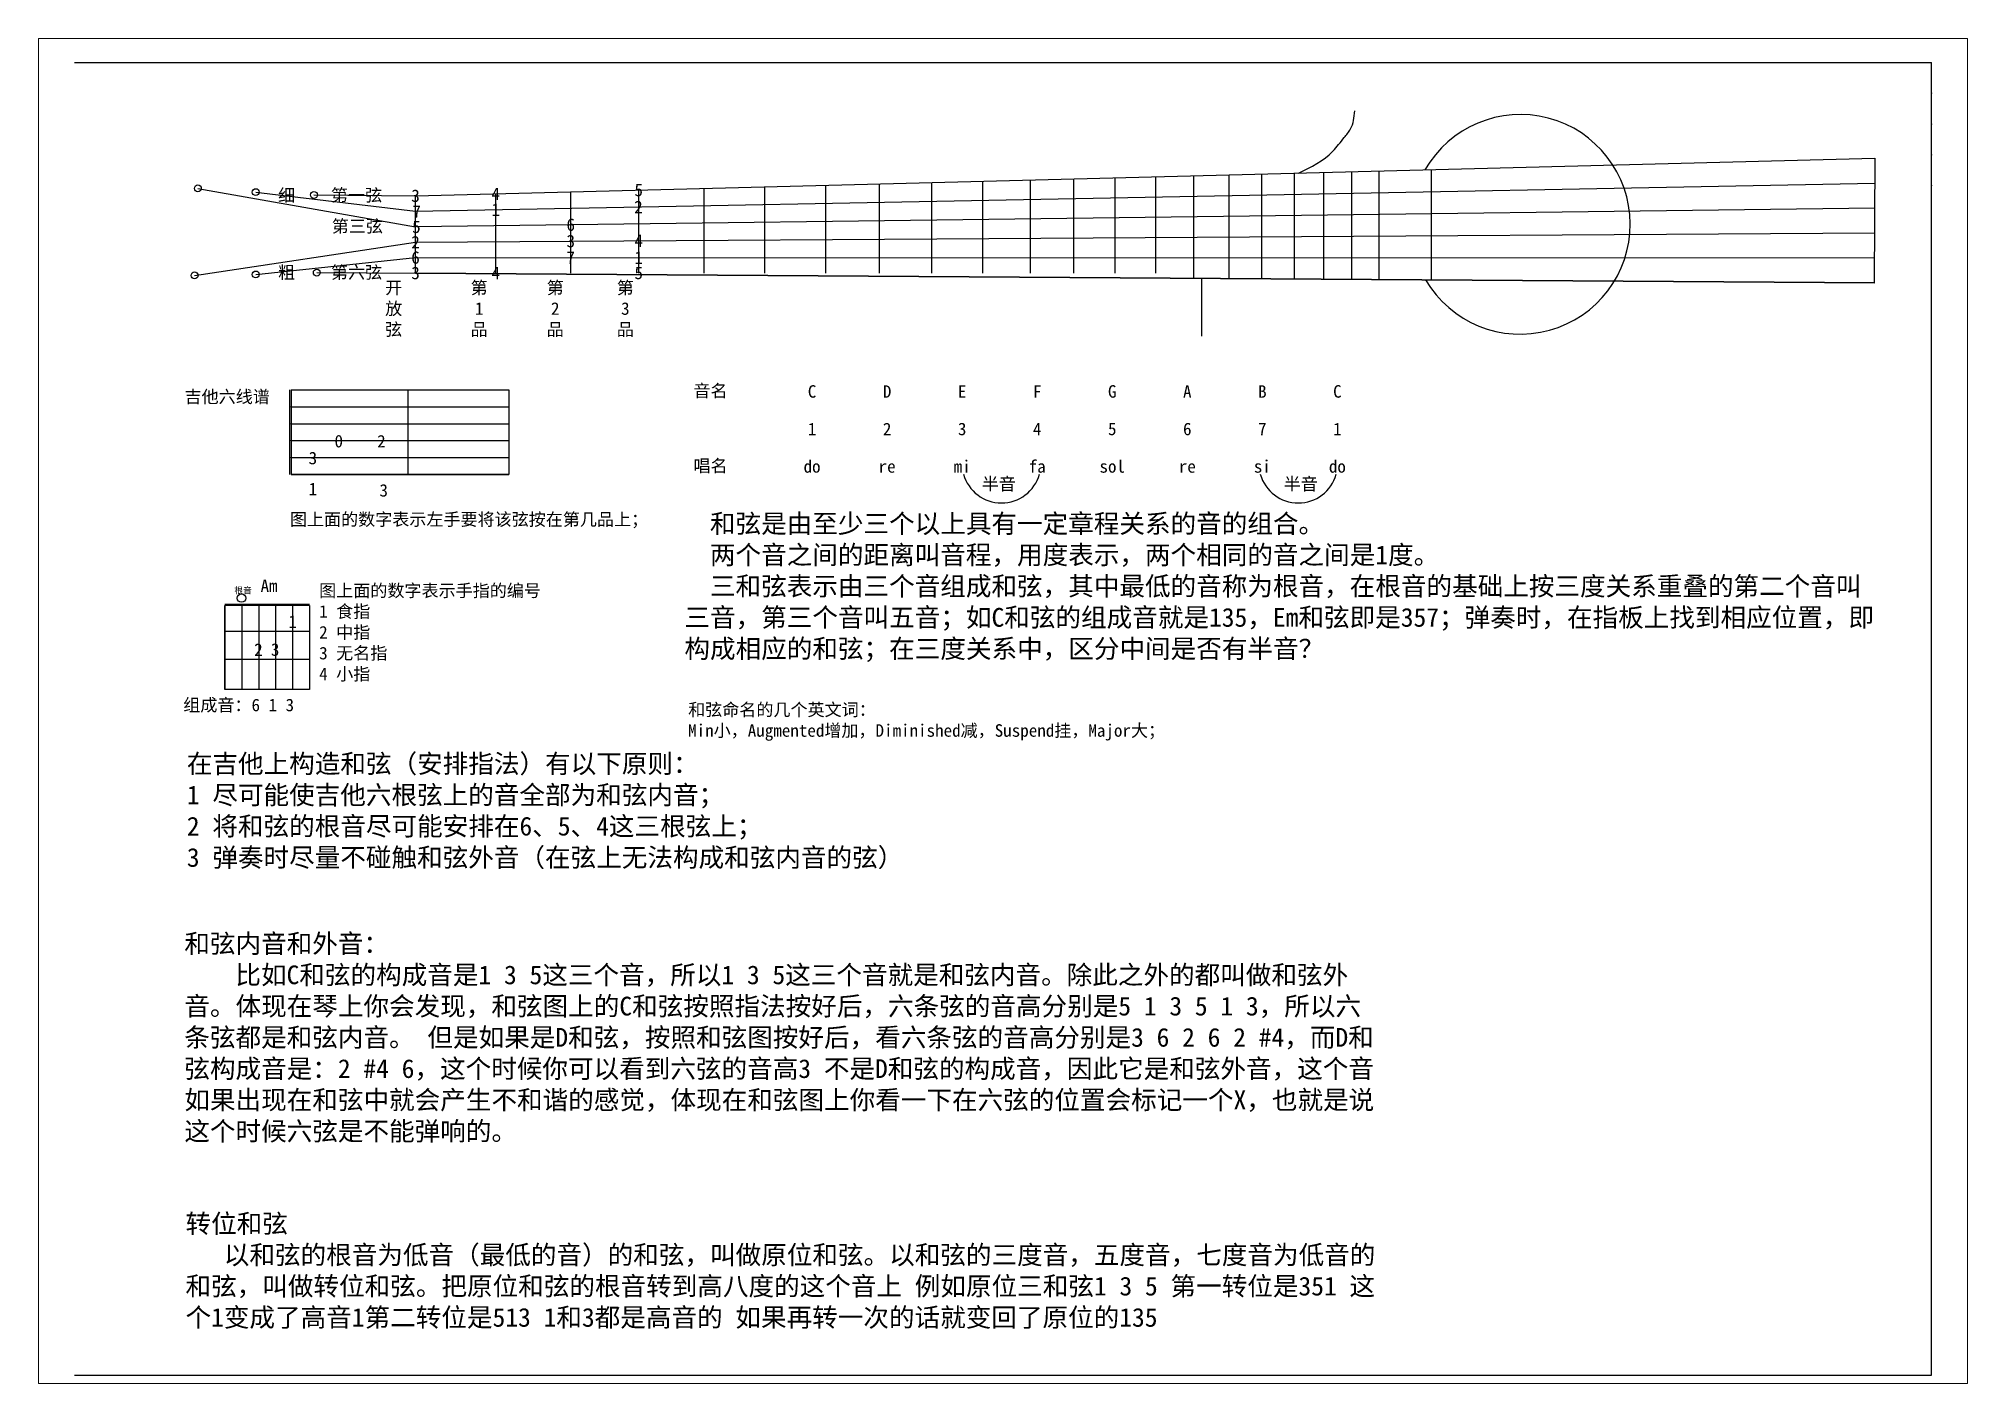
# Paper-space layout '布局1' of a CAD drawing. Header units: millimetres. Extents: x 0 to 286, y 1 to 201.
# The model-space entities are those that its viewports show. They can reach past a viewport. Long polylines and large blocks are cut down to what shows.
import ezdxf

# ---------------------------------------------------------------- set-up
doc = ezdxf.new("R2010")
doc.units = ezdxf.units.MM
doc.styles.add('a18', font='', dxfattribs={"height": 16})
doc.styles.get('a18').set_extended_font_data('SimSun')

msp = doc.modelspace()

# ---------------------------------------------------------------- linework, layer by layer
for p, q in [((617.67, 469.98), (914.67, 469.98)), ((914.67, 259.98), (914.67, 469.98)), ((914.67, 445.39), (914.67, 469.98)), ((672.23, 448.66), (905.59, 454.67)), ((905.59, 454.67), (905.46, 434.76)), ((672.23, 446.19), (905.59, 450.69)), ((737.83, 436.31), (737.83, 450.35)), ((746.44, 436.31), (746.44, 450.57)), ((754.77, 436.31), (754.77, 450.79)), ((762.95, 436.31), (762.95, 451)), ((770.57, 436.31), (770.57, 451.19)), ((777.49, 436.31), (777.49, 451.37)), ((784.12, 436.31), (784.12, 451.54)), ((790.61, 436.31), (790.61, 451.71)), ((796.71, 435.48), (796.71, 451.87)), ((802.35, 435.44), (802.35, 452.01)), ((807.57, 435.41), (807.57, 452.15)), ((812.8, 435.37), (812.8, 452.28)), ((817.45, 435.34), (817.45, 452.4)), ((821.97, 435.31), (821.97, 452.52)), ((826.34, 435.28), (826.34, 452.63)), ((834.67, 435.18), (834.67, 452.84)), ((637.42, 449.86), (672.23, 443.72)), ((646.67, 449.25), (672.23, 446.19)), ((655.99, 448.8), (672.23, 448.66)), ((672.23, 436.31), (672.23, 448.66)), ((685.06, 436.31), (685.06, 448.99)), ((697.05, 436.31), (697.05, 449.3)), ((707.92, 436.31), (707.92, 449.58)), ((718.36, 436.31), (718.36, 449.85)), ((728.1, 436.31), (728.1, 450.1)), ((905.59, 446.71), (672.23, 443.72)), ((636.89, 435.93), (672.23, 441.25)), ((672.23, 441.25), (905.59, 442.72)), ((646.67, 436.08), (672.23, 438.78)), ((672.23, 438.78), (905.59, 438.74)), ((656.44, 436.38), (672.23, 436.31)), ((652.34, 417.62), (687.17, 417.62)), ((652.34, 417.62), (652.34, 404.08)), ((671, 417.62), (671, 404.08)), ((687.17, 417.62), (687.17, 404.08)), ((652.34, 414.91), (687.17, 414.91)), ((652.34, 412.2), (687.17, 412.2)), ((652.34, 409.49), (687.17, 409.49)), ((655.27, 383.25), (641.73, 383.25)), ((655.27, 383.1), (641.73, 383.1)), ((644.44, 383.1), (644.44, 369.67)), ((647.15, 383.1), (647.15, 369.67)), ((649.85, 383.1), (649.85, 369.67)), ((652.56, 383.1), (652.56, 369.67)), ((655.27, 383.1), (655.27, 369.67)), ((655.27, 378.95), (641.73, 378.95)), ((655.27, 374.46), (641.73, 374.46)), ((655.27, 369.67), (641.73, 369.67)), ((617.67, 259.98), (914.67, 259.98))]:
    msp.add_line(p, q)
at = {"lineweight": 30}
for p, q in [((672.23, 436.31), (905.59, 434.76)), ((652.34, 404.08), (687.17, 404.08)), ((641.73, 383.1), (641.73, 369.67))]:
    msp.add_line(p, q, dxfattribs=at)
at = {"lineweight": -3}
msp.add_line((652.08, 417.62), (652.08, 404.08), dxfattribs=at)
at = {"lineweight": 25}
msp.add_line((652.34, 406.79), (687.17, 406.79), dxfattribs=at)
for centre, radius in [((637.42, 449.86), 0.549), ((646.67, 449.25), 0.549), ((655.99, 448.8), 0.549), ((636.89, 435.93), 0.549), ((646.67, 436.08), 0.549), ((656.44, 436.38), 0.549), ((644.41, 384.31), 0.68)]:
    msp.add_circle(centre, radius)
for centre, radius, start, end in [((848.9, 444.1), 17.57, 210.3235, 150.2581), ((765.93, 405.83), 6.31, 195.8517, 344.1483), ((813.39, 405.83), 6.31, 195.8517, 344.1483)]:
    msp.add_arc(centre, radius, start, end)
msp.add_spline([(813.43, 452.3), (818.92, 455.8), (820.73, 457.99), (821.75, 459.36), (822.43, 462.25)], degree=3)
msp.add_open_spline([(797.9, 435.47), (797.89, 431.11), (797.89, 428.67), (797.89, 426.21)], degree=3)
for p in [(914.67, 465.07), (914.67, 460.15), (914.67, 455.23), (914.67, 450.31), (672.23, 446.19), (672.23, 443.72), (672.23, 441.25), (672.23, 438.78), (652.34, 414.91), (652.34, 414.91), (652.34, 412.2), (652.34, 409.49), (652.34, 409.49), (652.34, 406.79), (652.34, 406.79), (644.44, 383.1), (644.44, 383.1), (647.15, 383.1), (647.15, 383.1), (649.85, 383.1), (652.56, 383.1), (652.56, 383.1)]:
    msp.add_point(p)

# ---------------------------------------------------------------- texts
at = {"style": 'a18'}
for s, insert, char_height, width, attachment_point in [('5', (707.92, 449.58), 2, 4.3878, 5), ('细', (651.61, 448.66), 2, 9.0974, 5), ('第一弦', (662.8, 448.66), 2, 9.0974, 5), ('3', (672.23, 448.66), 2, 4.3878, 5), ('4', (685.06, 448.99), 2, 4.3878, 5), ('1', (685.06, 446.44), 2, 4.3878, 5), ('2', (707.87, 446.88), 2, 4.3878, 5), ('第三弦', (662.93, 443.7), 2, 9.0974, 5), ('5', (672.37, 443.7), 2, 4.3878, 5), ('7', (672.43, 446.16), 2, 4.3878, 5), ('6', (697.05, 444.04), 2, 4.3878, 5), ('2', (672.23, 441.25), 2, 4.3878, 5), ('3', (697.05, 441.41), 2, 4.3878, 5), ('4', (707.92, 441.48), 2, 4.3878, 5), ('6', (672.23, 438.78), 2, 4.3878, 5), ('7', (697.05, 438.78), 2, 4.3878, 5), ('1', (707.92, 438.77), 2, 4.3878, 5), ('粗', (651.61, 436.31), 2, 9.0974, 5), ('第六弦', (662.8, 436.31), 2, 9.0974, 5), ('开\\P放\\P弦', (668.73, 434.96), 2, 9.3501, 2), ('3', (672.23, 436.31), 2, 4.3878, 5), ('第\\P1\\P品', (682.41, 434.96), 2, 9.3501, 2), ('4', (685.06, 436.31), 2, 4.3878, 5), ('第\\P2 \\P品', (694.57, 434.96), 2, 9.3501, 2), ('第\\P3 \\P品', (705.78, 434.96), 2, 9.3501, 2), ('5', (707.92, 436.31), 2, 4.3878, 5), ('吉他六线谱', (635.29, 416.41), 2, 15.6653, 4), ('音名', (719.4, 417.35), 2, 15.9575, 5), ('C', (735.64, 417.35), 2, 4.3878, 5), ('D', (747.64, 417.35), 2, 4.3878, 5), ('E', (759.64, 417.35), 2, 4.3878, 5), ('F', (771.64, 417.35), 2, 4.3878, 5), ('G', (783.64, 417.35), 2, 4.3878, 5), ('A', (795.64, 417.35), 2, 4.3878, 5), ('B', (807.64, 417.35), 2, 4.3878, 5), ('C', (819.64, 417.35), 2, 4.3878, 5), ('0', (659.95, 409.4), 2, 4.3878, 5), ('2', (666.77, 409.4), 2, 4.3878, 5), ('1', (735.64, 411.35), 2, 4.3878, 5), ('2', (747.64, 411.35), 2, 4.3878, 5), ('3', (759.64, 411.35), 2, 4.3878, 5), ('4', (771.64, 411.35), 2, 4.3878, 5), ('5', (783.64, 411.35), 2, 4.3878, 5), ('6', (795.64, 411.35), 2, 4.3878, 5), ('7', (807.64, 411.35), 2, 4.3878, 5), ('1', (819.64, 411.35), 2, 4.3878, 5), ('3', (655.81, 406.69), 2, 4.3878, 5), ('唱名', (719.4, 405.35), 2, 11.5072, 5), ('do', (735.64, 405.35), 2, 4.3878, 5), ('re', (747.64, 405.35), 2, 4.3878, 5), ('mi', (759.64, 405.35), 2, 4.3878, 5), ('fa', (771.64, 405.35), 2, 4.3878, 5), ('sol', (783.64, 405.35), 2, 4.3878, 5), ('re', (795.64, 405.35), 2, 4.3878, 5), ('si', (807.64, 405.35), 2, 4.3878, 5), ('do', (819.64, 405.35), 2, 4.3878, 5), ('1', (655.81, 401.75), 2, 4.3878, 5), ('3', (667.14, 401.52), 2, 4.3878, 5), ('半音', (765.5, 402.46), 2, 11.7605, 5), ('半音', (813.78, 402.46), 2, 11.7605, 5), ('图上面的数字表示左手要将该弦按在第几品上；', (652.14, 396.68), 2, 74.8031, 4), ('  和弦是由至少三个以上具有一定章程关系的音的组合。\\P  两个音之间的距离叫音程，用度表示，两个相同的音之间是1度。\\P  三和弦表示由三个音组成和弦，其中最低的音称为根音，在根音的基础上按三度关系重叠的第二个音叫三音，第三个音叫五音；如C和弦的组成音就是135，Em和弦即是357；弹奏时，在指板上找到相应位置，即构成相应的和弦；在三度关系中，区分中间是否有半音？', (715.23, 397.72), 3, 190.3634, 1), ('根音', (644.66, 385.48), 1, 7.3151, 5), ('Am', (648.81, 386.27), 2, 7.3151, 5), ('图上面的数字表示手指的编号\\P1 食指\\P2 中指\\P3 无名指\\P4 小指', (656.82, 386.5), 2, 40.1215, 1), ('1', (652.58, 380.54), 2, 4.3878, 5), ('2', (647.11, 376.05), 2, 4.3878, 5), ('3', (649.78, 376.05), 2, 4.3878, 5), ('组成音：6 1 3', (635.09, 367.08), 2, 19.7176, 4), ('和弦命名的几个英文词：\\PMin小，Augmented增加，Diminished减，Suspend挂，Major大；', (715.82, 367.45), 2, 116.6749, 1), ('在吉他上构造和弦（安排指法）有以下原则：\\P1 尽可能使吉他六根弦上的音全部为和弦内音；\\P2 将和弦的根音尽可能安排在6、5、4这三根弦上；\\P3 弹奏时尽量不碰触和弦外音（在弦上无法构成和弦内音的弦）', (635.66, 359.31), 3, 190.3634, 1), ('和弦内音和外音：\\P    比如C和弦的构成音是1 3 5这三个音，所以1 3 5这三个音就是和弦内音。除此之外的都叫做和弦外音。体现在琴上你会发现，和弦图上的C和弦按照指法按好后，六条弦的音高分别是5 1 3 5 1 3，所以六条弦都是和弦内音。 但是如果是D和弦，按照和弦图按好后，看六条弦的音高分别是3 6 2 6 2 #4，而D和弦构成音是：2 #4 6，这个时候你可以看到六弦的音高3 不是D和弦的构成音，因此它是和弦外音，这个音如果出现在和弦中就会产生不和谐的感觉，体现在和弦图上你看一下在六弦的位置会标记一个X，也就是说这个时候六弦是不能弹响的。', (635.26, 330.52), 3, 190.3634, 1), ('转位和弦\\P   以和弦的根音为低音（最低的音）的和弦，叫做原位和弦。以和弦的三度音，五度音，七度音为低音的和弦，叫做转位和弦。把原位和弦的根音转到高八度的这个音上 例如原位三和弦1 3 5 第一转位是351 这个1变成了高音1第二转位是513 1和3都是高音的 如果再转一次的话就变回了原位的135 ', (635.45, 285.72), 3, 190.3634, 1)]:
    msp.add_mtext(s, dxfattribs=dict(at, insert=insert, char_height=char_height, width=width, attachment_point=attachment_point))

psp = doc.layouts.new('布局1')

# ---------------------------------------------------------------- viewports
at = {"layer": '0'}
psp.add_viewport(center=(143.47, 101.02), size=(286.04, 199.5601), view_center_point=(766.17, 366.24), view_height=215.1841, dxfattribs=at)

doc.saveas('drawing.dxf')
